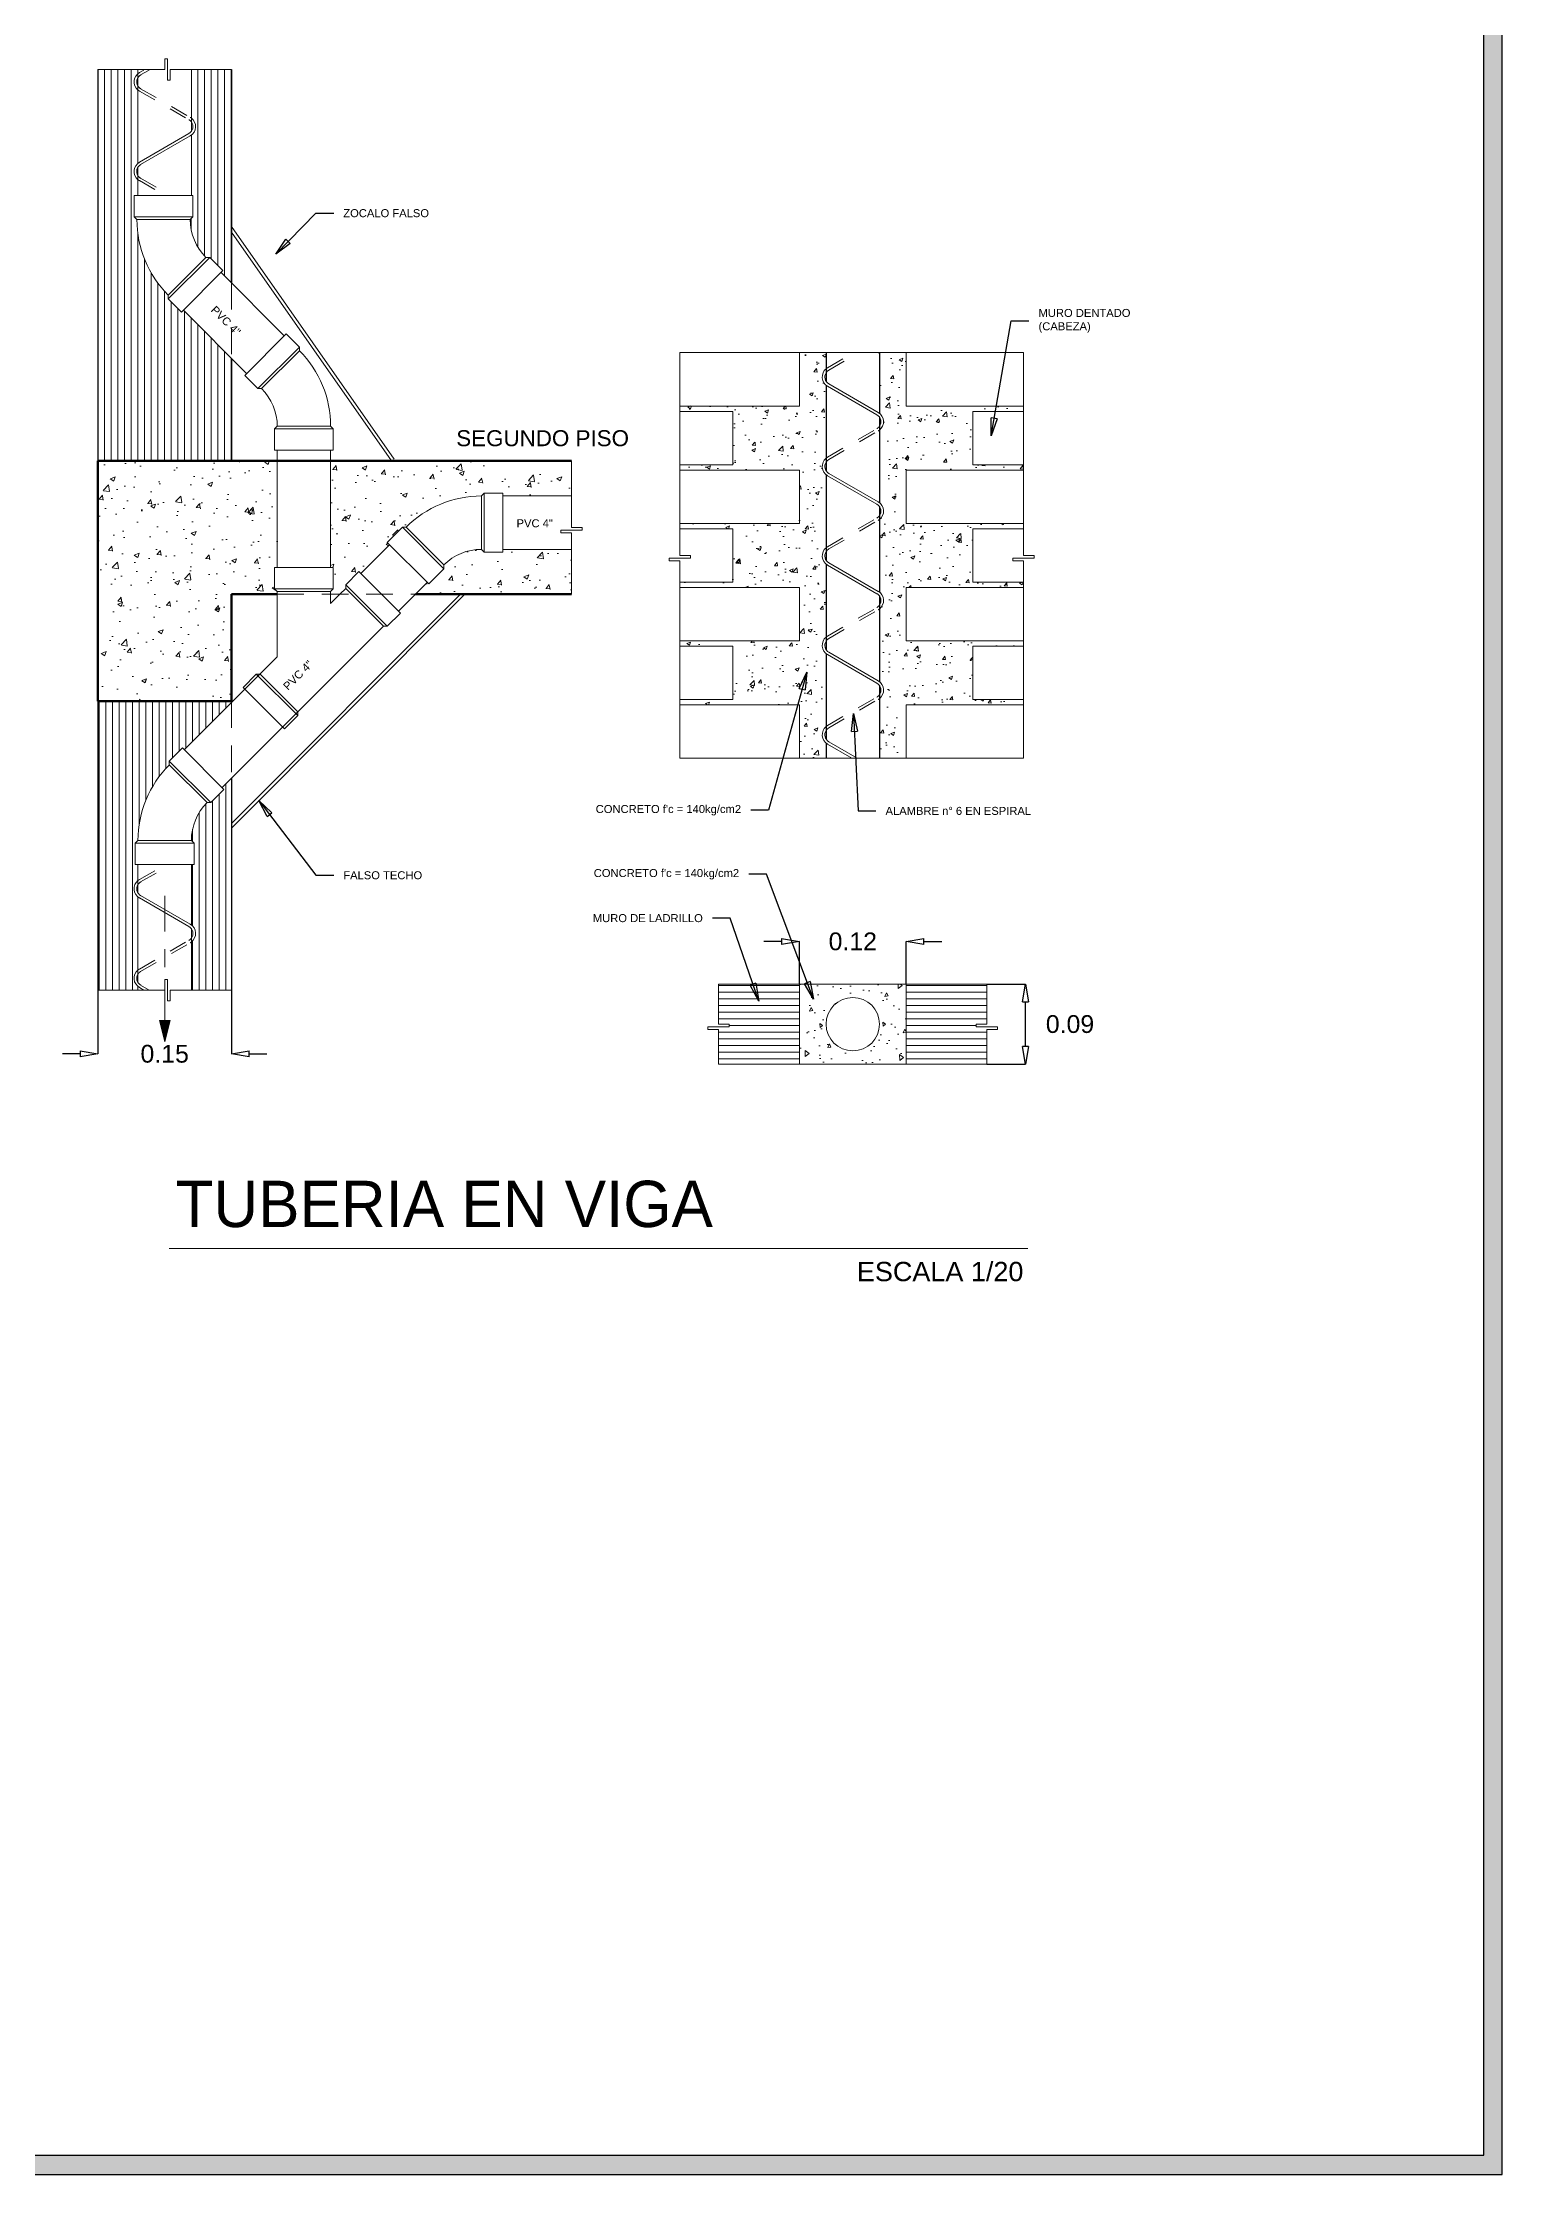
# Model space of a CAD drawing. Header units: metres. Extents: x 1996 to 3973, y 1777 to 3610.
# Drawn here: x 2076.71 to 2084.92, y 1776.78 to 1788.77 of the extents above; entities that cross this region are included whole.
import ezdxf
from ezdxf.enums import TextEntityAlignment as Align

# ---------------------------------------------------------------- set-up
doc = ezdxf.new("R2010")
doc.units = ezdxf.units.M
for name, pattern in [('TRAZO_Y_PUNTO2', [0.4, 0.2, -0.1, 0, -0.1]), ('TRAZOS1', [0.15, 0.1, -0.05]), ('TRAZOS2', [0.225, 0.15, -0.075])]:
    doc.linetypes.add(name, pattern=pattern)
doc.layers.add('CASCO', color=252, linetype='Continuous', lineweight=9)
doc.layers.add('TEX-CORTE', color=31, linetype='Continuous', lineweight=13)
doc.layers.add('TEXT', color=4, linetype='Continuous')
doc.layers.add('VIVIENDA1', color=7, linetype='Continuous')
doc.styles.add('A-1', font='swissel.ttf', dxfattribs={"height": 0.1})
doc.styles.add('A-2', font='swissel.ttf', dxfattribs={"height": 0.1})
doc.styles.add('HUGUITO', font='', dxfattribs={"height": 0.2})
doc.styles.add('S-1', font='swissel.ttf', dxfattribs={"height": 0.15})
doc.styles.get('HUGUITO').set_extended_font_data('HandelGotDBol')
doc.dimstyles.new('COT-1-D', dxfattribs={"dimtxt": 0.18, "dimasz": 0.1, "dimexe": 0, "dimexo": 0, "dimgap": 0.09, "dimtad": 0, "dimtih": 1, "dimtoh": 1, "dimzin": 0, "dimdsep": 46, "dimtxsty": 'A-1', "dimblk1": 'CLOSEDBLANK', "dimblk2": 'CLOSEDBLANK', "dimsah": 1, "dimcen": 0.09, "dimclrd": 256, "dimclre": 256, "dimclrt": 256, "dimadec": 0, "dimazin": 0, "dimtfac": 1, "dimtdec": 4, "dimtofl": 0, "dimtmove": 2, "dimatfit": 3, "dimldrblk": 'CLOSEDBLANK', "dimfxl": 1, "dimtolj": 1, "dimtzin": 0, "dimarcsym": 0})
pattern_1 = [(0, (1469.70885, 1570.16511), (0, 0.0375), [])]

# ---------------------------------------------------------------- blocks, each defined once
blk = doc.blocks.new('_ClosedBlank')
at = {"layer": 'TEXT', "color": 0, "lineweight": -2}
for p, q in [((-1, 0.17), (0, 0)), ((-1, 0.17), (-1, -0.17)), ((0, 0), (-1, -0.17))]:
    blk.add_line(p, q, dxfattribs=at)
blk = doc.blocks.new('*D111')
at = {"layer": 'CASCO', "lineweight": -2, "transparency": 16777216}
for p, q in [((2077.024, 1783.439), (2077.024, 1783.08)), ((2077.774, 1783.439), (2077.774, 1783.08)), ((2076.924, 1783.08), (2076.824, 1783.08)), ((2077.874, 1783.08), (2077.974, 1783.08))]:
    blk.add_line(p, q, dxfattribs=at)
at = {"layer": 'Defpoints', "color": 0, "transparency": 16777216}
for p in [(2077.024, 1783.439), (2077.774, 1783.439), (2077.774, 1783.08)]:
    blk.add_point(p, dxfattribs=at)
at = {"layer": 'CASCO', "lineweight": -2, "transparency": 16777216, "xscale": 0.1, "yscale": 0.1, "zscale": 0.1}
blk.add_blockref('_ClosedBlank', (2077.024, 1783.08), dxfattribs=at)
at = {"layer": 'CASCO', "lineweight": -2, "transparency": 16777216, "xscale": 0.1, "yscale": 0.1, "zscale": 0.1, "rotation": 180}
blk.add_blockref('_ClosedBlank', (2077.774, 1783.08), dxfattribs=at)
at = {"layer": 'CASCO', "transparency": 16777216, "insert": (2077.399, 1783.08), "char_height": 0.1, "attachment_point": 5, "style": 'A-1'}
blk.add_mtext('\\A1;0.15', dxfattribs=at)
blk = doc.blocks.new('*D112')
at = {"layer": 'CASCO', "lineweight": -2, "transparency": 16777216}
for p, q in [((2082.021, 1783.472), (2082.238, 1783.472)), ((2082.238, 1783.122), (2082.238, 1783.372)), ((2082.021, 1783.022), (2082.238, 1783.022))]:
    blk.add_line(p, q, dxfattribs=at)
at = {"layer": 'Defpoints', "color": 0, "transparency": 16777216}
for p in [(2082.021, 1783.472), (2082.238, 1783.472), (2082.021, 1783.022)]:
    blk.add_point(p, dxfattribs=at)
at = {"layer": 'CASCO', "lineweight": -2, "transparency": 16777216, "xscale": 0.1, "yscale": 0.1, "zscale": 0.1}
for p, rotation in [((2082.238, 1783.472), 90), ((2082.238, 1783.022), 270)]:
    blk.add_blockref('_ClosedBlank', p, dxfattribs=dict(at, rotation=rotation))
at = {"layer": 'CASCO', "transparency": 16777216, "insert": (2082.488, 1783.247), "char_height": 0.1, "attachment_point": 5, "style": 'A-1'}
blk.add_mtext('\\A1;0.09', dxfattribs=at)
blk = doc.blocks.new('*D110')
at = {"layer": 'CASCO', "lineweight": -2, "transparency": 16777216}
for p, q in [((2080.867, 1783.712), (2080.767, 1783.712)), ((2080.967, 1783.472), (2080.967, 1783.712)), ((2081.567, 1783.472), (2081.567, 1783.712)), ((2081.667, 1783.712), (2081.767, 1783.712))]:
    blk.add_line(p, q, dxfattribs=at)
at = {"layer": 'Defpoints', "color": 0, "transparency": 16777216}
for p in [(2081.567, 1783.712), (2080.967, 1783.472), (2081.567, 1783.472)]:
    blk.add_point(p, dxfattribs=at)
at = {"layer": 'CASCO', "lineweight": -2, "transparency": 16777216, "xscale": 0.1, "yscale": 0.1, "zscale": 0.1}
blk.add_blockref('_ClosedBlank', (2080.967, 1783.712), dxfattribs=at)
at = {"layer": 'CASCO', "lineweight": -2, "transparency": 16777216, "xscale": 0.1, "yscale": 0.1, "zscale": 0.1, "rotation": 180}
blk.add_blockref('_ClosedBlank', (2081.567, 1783.712), dxfattribs=at)
at = {"layer": 'CASCO', "transparency": 16777216, "insert": (2081.267, 1783.712), "char_height": 0.1, "attachment_point": 5, "style": 'A-1'}
blk.add_mtext('\\A1;0.12', dxfattribs=at)

msp = doc.modelspace()

# ---------------------------------------------------------------- hatches: boundary and pattern name
h = msp.add_hatch(color=6)
h.dxf.hatch_style = 1
h.set_gradient(color1=(255, 0, 255), color2=(255, 51, 255), one_color=1, tint=0.6, name='CYLINDER')
h.paths.add_polyline_path([(2084.918, 1776.779), (2084.918, 1805.399), (2044.852, 1805.399), (2044.852, 1776.779)])
h.paths.add_polyline_path([(2084.814, 1776.888), (2084.814, 1805.294), (2044.957, 1805.294), (2044.957, 1776.888)], flags=16)
at = {"layer": 'CASCO'}
h = msp.add_hatch(dxfattribs=at)
h.set_pattern_fill('_USER', color=3, scale=0.0375, angle=90, style=0, pattern_type=0)
h.set_pattern_definition([(90, (1613.86052, 1606.79999), (-0.0375, 2e-18), [])])
h.paths.add_polyline_path([(2077.249, 1788.499, -0.473296), (2077.249, 1788.592), (2077.249, 1788.612), (2077.249, 1788.616), (2077.024, 1788.616), (2077.024, 1786.414), (2077.774, 1786.414), (2077.774, 1786.991), (2077.504, 1787.261), (2077.493, 1787.251), (2077.419, 1787.325), (2077.419, 1787.346, -0.198912), (2077.243, 1787.771), (2077.228, 1787.786), (2077.228, 1787.906), (2077.243, 1787.906), (2077.249, 1787.906), (2077.249, 1787.996, -0.473296), (2077.249, 1788.089)])
h.paths.add_polyline_path([(2077.774, 1788.616), (2077.549, 1788.616), (2077.549, 1788.342, -0.495967), (2077.549, 1788.246), (2077.549, 1787.906), (2077.558, 1787.906), (2077.558, 1787.786), (2077.543, 1787.771, 0.198912), (2077.631, 1787.558), (2077.652, 1787.558), (2077.726, 1787.484), (2077.716, 1787.474), (2077.774, 1787.415)])
h = msp.add_hatch(dxfattribs=at)
h.set_pattern_fill('AR-CONC,_O', color=1, scale=0.03)
h.set_pattern_definition([(50, (2072.03785, 1778.37921), (0.215178, -0.0188256), [0.0225, -0.2475]), (355, (2072.03785, 1778.3792), (-0.0416254, 0.2256576), [0.018, -0.198]), (100.4514, (2072.05578, 1778.37764), (0.1735528, 0.206832), [0.019122, -0.2103426]), (46.1842, (2072.03785, 1778.4392), (0.3201723, -0.0496557), [0.03375, -0.37125]), (96.6356, (2072.06453, 1778.43507), (0.280399, 0.292235), [0.028683, -0.315514]), (351.1842, (2072.03785, 1778.4392), (0.2803986, 0.2922356), [0.027, -0.297]), (21, (2072.06785, 1778.42421), (0.179072, -0.1207857), [0.0225, -0.2475]), (326, (2072.06785, 1778.4242), (0.0729946, 0.217545), [0.018, -0.198]), (71.4514, (2072.08277, 1778.41414), (0.2520668, 0.096759), [0.019122, -0.2103426]), (37.5, (2072.03785, 1778.37921), (0.00364796, 0.09986816), [0, -0.1956, 0, -0.201, 0, -0.19875]), (7.5, (2072.03785, 1778.37921), (0.0789209, 0.1183235), [0, -0.1146, 0, -0.1911, 0, -0.07575]), (327.5, (2071.97095, 1778.37921), (0.16014673, -0.00676646), [0, -0.075, 0, -0.234, 0, -0.3105]), (317.5, (2071.94095, 1778.37921), (0.1749559, 0.0300315), [0, -0.0975, 0, -0.1554, 0, -0.2205])])
h.paths.add_polyline_path([(2080.967, 1786.363), (2080.967, 1786.063), (2080.295, 1786.063), (2080.295, 1786.033), (2080.592, 1786.033), (2080.592, 1785.733), (2080.295, 1785.733), (2080.295, 1785.703), (2080.967, 1785.703), (2080.967, 1785.403), (2080.295, 1785.403), (2080.295, 1785.373), (2080.592, 1785.373), (2080.592, 1785.073), (2080.295, 1785.073), (2080.295, 1785.043), (2080.967, 1785.043), (2080.967, 1784.743), (2081.117, 1784.743), (2081.117, 1784.828, -0.473296), (2081.117, 1784.92), (2081.117, 1785.331, -0.473296), (2081.117, 1785.423), (2081.117, 1785.834, -0.473296), (2081.117, 1785.926), (2081.117, 1786.337, -0.473296), (2081.117, 1786.429), (2081.117, 1786.84, -0.473296), (2081.117, 1786.933), (2081.117, 1787.023), (2080.967, 1787.023), (2080.967, 1786.723), (2080.295, 1786.723), (2080.295, 1786.693), (2080.592, 1786.693), (2080.592, 1786.393), (2080.295, 1786.393), (2080.295, 1786.363)])
h.paths.add_polyline_path([(2082.227, 1786.363), (2082.227, 1786.393), (2081.942, 1786.393), (2081.942, 1786.693), (2082.227, 1786.693), (2082.227, 1786.723), (2081.567, 1786.723), (2081.567, 1787.023), (2081.417, 1787.023), (2081.417, 1786.682, -0.495967), (2081.417, 1786.587), (2081.417, 1786.179, -0.495967), (2081.417, 1786.084), (2081.417, 1785.676, -0.495967), (2081.417, 1785.581), (2081.417, 1785.173, -0.495967), (2081.417, 1785.078), (2081.417, 1784.743), (2081.567, 1784.743), (2081.567, 1785.043), (2082.227, 1785.043), (2082.227, 1785.073), (2081.942, 1785.073), (2081.942, 1785.373), (2082.227, 1785.373), (2082.227, 1785.403), (2081.567, 1785.403), (2081.567, 1785.703), (2082.227, 1785.703), (2082.227, 1785.733), (2081.942, 1785.733), (2081.942, 1786.033), (2082.227, 1786.033), (2082.227, 1786.063), (2081.567, 1786.063), (2081.567, 1786.363)])
at = {"layer": 'CASCO', "linetype": 'Continuous'}
h = msp.add_hatch(dxfattribs=at)
h.set_pattern_fill('AR-CONC,_O', color=3, scale=0.0015)
h.set_pattern_definition([(50, (1470.50567, 1570.27321), (0.273277, -0.02390863), [0.028575, -0.314325]), (355, (1470.50567, 1570.27321), (-0.05286424, 0.28658496), [0.02286, -0.25146]), (100.451, (1470.52844, 1570.27122), (0.22041375, 0.26267503), [0.024285, -0.267135]), (46.1842, (1470.50567, 1570.3494), (0.40661856, -0.0630635), [0.0428625, -0.4714875]), (96.6356, (1470.53956, 1570.34416), (0.35610635, 0.37113833), [0.0364275, -0.4007025]), (351.184, (1470.50567, 1570.3494), (0.3561069, 0.37113768), [0.03429, -0.37719]), (21, (1470.54377, 1570.33036), (0.22742232, -0.15339828), [0.028575, -0.314325]), (326, (1470.54377, 1570.33036), (0.09270304, 0.27628195), [0.02286, -0.25146]), (71.4514, (1470.56272, 1570.31758), (0.32012474, 0.12288429), [0.024285, -0.267135]), (37.5, (1470.50567, 1570.27321), (0.004632905, 0.126832558), [0, -0.248412, 0, -0.25527, 0, -0.2524125]), (7.5, (1470.50567, 1570.27321), (0.100229494, 0.150270862), [0, -0.145542, 0, -0.242697, 0, -0.0962025]), (327.5, (1470.42071, 1570.27321), (0.203385893, -0.008593116), [0, -0.09525, 0, -0.29718, 0, -0.394335]), (317.5, (1470.3826, 1570.27321), (0.22219377, 0.038139737), [0, -0.123825, 0, -0.197358, 0, -0.280035])])
h.paths.add_polyline_path([(2078.032, 1786.414), (2077.024, 1786.414), (2077.024, 1785.064), (2077.774, 1785.064), (2077.774, 1785.664), (2078.032, 1785.664), (2078.032, 1785.679), (2078.017, 1785.694), (2078.017, 1785.814), (2078.032, 1785.814)])
h.paths.add_polyline_path([(2079.685, 1786.414), (2078.332, 1786.414), (2078.332, 1785.814), (2078.347, 1785.814), (2078.347, 1785.694), (2078.332, 1785.679), (2078.332, 1785.664), (2078.383, 1785.664), (2078.417, 1785.697), (2078.417, 1785.718), (2078.491, 1785.792), (2078.502, 1785.782), (2078.663, 1785.943), (2078.65, 1785.956), (2078.735, 1786.041), (2078.756, 1786.041, -0.198912), (2079.18, 1786.217), (2079.195, 1786.232), (2079.3, 1786.232), (2079.3, 1786.217), (2079.685, 1786.217)])
h.paths.add_polyline_path([(2079.685, 1785.917), (2079.3, 1785.917), (2079.3, 1785.902), (2079.195, 1785.902), (2079.18, 1785.917, 0.198912), (2078.968, 1785.829), (2078.968, 1785.807), (2078.883, 1785.723), (2078.875, 1785.731), (2078.808, 1785.664), (2079.685, 1785.664)])
at = {"layer": 'CASCO'}
h = msp.add_hatch(dxfattribs=at)
h.set_pattern_fill('_USER', color=3, scale=0.0375, angle=90, style=0, pattern_type=0)
h.set_pattern_definition([(90, (1470.50567, 1570.273214), (-0.0375, 2e-18), [])])
h.paths.add_polyline_path([(2077.425, 1784.705), (2077.425, 1784.726), (2077.499, 1784.8), (2077.509, 1784.79), (2077.774, 1785.054), (2077.774, 1785.064), (2077.024, 1785.064), (2077.024, 1783.439), (2077.249, 1783.439), (2077.249, 1783.459, -0.473296), (2077.249, 1783.552), (2077.249, 1783.962, -0.473296), (2077.249, 1784.055), (2077.249, 1784.145), (2077.234, 1784.145), (2077.234, 1784.265), (2077.249, 1784.28, -0.198912)])
h.paths.add_polyline_path([(2077.774, 1784.63), (2077.722, 1784.577), (2077.732, 1784.567), (2077.658, 1784.493), (2077.637, 1784.493, 0.198912), (2077.549, 1784.28), (2077.564, 1784.265), (2077.564, 1784.145), (2077.549, 1784.145), (2077.549, 1783.805, -0.495967), (2077.549, 1783.709), (2077.549, 1783.439), (2077.774, 1783.439)], flags=17)
h = msp.add_hatch(dxfattribs=at)
h.set_pattern_fill('_USER', color=2, scale=0.0375, style=0, pattern_type=0)
h.set_pattern_definition(pattern_1)
h.paths.add_polyline_path([(2080.967, 1783.472), (2080.512, 1783.472), (2080.512, 1783.247), (2080.572, 1783.247), (2080.572, 1783.232), (2080.452, 1783.232), (2080.452, 1783.217), (2080.512, 1783.217), (2080.512, 1783.022), (2080.967, 1783.022)])
h = msp.add_hatch(dxfattribs=at)
h.set_pattern_fill('AR-CONC', color=2, scale=0.03, angle=45, style=0)
h.set_pattern_definition([(95, (2055.6775, 1777.21195), (0.1654656, 0.1388421), [0.0225, -0.2475]), (40, (2055.6775, 1777.21195), (-0.1889977, 0.1301304), [0.018, -0.198]), (145.4514, (2055.6913, 1777.22352), (-0.0235318, 0.2689726), [0.019122, -0.2103426]), (91.1842, (2055.63508, 1777.25437), (0.261508, 0.191284), [0.03375, -0.37125]), (141.6356, (2055.65687, 1777.2703), (-0.0083697, 0.4049135), [0.028683, -0.315514]), (36.1842, (2055.63508, 1777.25437), (-0.00837, 0.4049135), [0.027, -0.297]), (66, (2055.6669, 1777.26498), (0.2120315, 0.0412147), [0.0225, -0.2475]), (11, (2055.6669, 1777.26498), (-0.1022126, 0.2054425), [0.018, -0.198]), (116.4514, (2055.68457, 1777.26841), (0.1098191, 0.2466572), [0.019122, -0.2103426]), (82.5, (2055.67751, 1777.21195), (-0.06803796, 0.07319695), [0, -0.1956, 0, -0.201, 0, -0.19875]), (52.5, (2055.67751, 1777.21195), (-0.0278619, 0.13947283), [0, -0.1146, 0, -0.1911, 0, -0.07575]), (12.5, (2055.6302, 1777.16464), (0.11802545, 0.10845623), [0, -0.075, 0, -0.234, 0, -0.3105]), (2.5, (2055.60899, 1777.14343), (0.102477, 0.14494794), [0, -0.0975, 0, -0.1554, 0, -0.2205])])
h.paths.add_polyline_path([(2081.567, 1783.472), (2080.967, 1783.472), (2080.967, 1783.022), (2081.567, 1783.022)])
h.paths.add_polyline_path([(2081.417, 1783.247, -1), (2081.117, 1783.247, -1)], flags=16)
h = msp.add_hatch(dxfattribs=at)
h.set_pattern_fill('_USER', color=2, scale=0.0375, style=0, pattern_type=0)
h.set_pattern_definition(pattern_1)
h.paths.add_polyline_path([(2081.567, 1783.022), (2082.021, 1783.022), (2082.021, 1783.217), (2082.081, 1783.217), (2082.081, 1783.232), (2081.961, 1783.232), (2081.961, 1783.247), (2082.021, 1783.247), (2082.021, 1783.472), (2081.567, 1783.472)])
at = {"layer": 'CASCO', "linetype": 'Continuous'}
msp.add_hatch(color=3, dxfattribs=at).paths.add_polyline_path([(2077.429, 1783.268), (2077.399, 1783.268), (2077.369, 1783.268), (2077.399, 1783.148)])

# ---------------------------------------------------------------- linework, layer by layer
at = {"layer": 'CASCO', "color": 3, "linetype": 'Continuous', "lineweight": 30}
for p, q in [((2077.024, 1788.616), (2077.024, 1786.414)), ((2077.774, 1788.616), (2077.774, 1787.415)), ((2077.774, 1786.991), (2077.774, 1786.414)), ((2077.024, 1785.064), (2077.024, 1783.439)), ((2077.774, 1784.63), (2077.774, 1783.439))]:
    msp.add_line(p, q, dxfattribs=at)
at = {"layer": 'CASCO', "color": 3, "linetype": 'Continuous'}
for p, q in [((2077.249, 1788.089), (2077.249, 1788.616)), ((2077.249, 1788.592), (2077.249, 1788.612)), ((2077.282, 1788.612), (2077.257, 1788.598)), ((2077.312, 1788.612), (2077.264, 1788.585)), ((2077.549, 1788.267), (2077.549, 1788.616)), ((2077.535, 1788.255), (2077.257, 1788.094)), ((2077.543, 1788.242), (2077.264, 1788.081)), ((2077.549, 1787.906), (2077.549, 1788.246)), ((2077.249, 1787.906), (2077.249, 1788.067)), ((2077.243, 1787.906), (2077.228, 1787.906)), ((2077.228, 1787.906), (2077.228, 1787.786)), ((2077.243, 1787.906), (2077.543, 1787.906)), ((2077.558, 1787.906), (2077.543, 1787.906)), ((2077.558, 1787.906), (2077.558, 1787.786)), ((2077.228, 1787.786), (2077.558, 1787.786)), ((2077.228, 1787.786), (2077.243, 1787.771)), ((2077.243, 1787.771), (2077.543, 1787.771)), ((2077.543, 1787.771), (2077.558, 1787.786)), ((2077.774, 1787.733), (2078.689, 1786.424)), ((2077.774, 1787.701), (2078.674, 1786.414)), ((2077.419, 1787.325), (2077.652, 1787.558)), ((2077.419, 1787.346), (2077.631, 1787.558)), ((2077.726, 1787.484), (2077.493, 1787.251)), ((2077.631, 1787.558), (2077.652, 1787.558)), ((2077.652, 1787.558), (2077.726, 1787.484)), ((2077.716, 1787.474), (2078.071, 1787.118)), ((2077.419, 1787.346), (2077.419, 1787.325)), ((2077.419, 1787.325), (2077.493, 1787.251)), ((2077.504, 1787.261), (2077.859, 1786.906)), ((2077.849, 1786.895), (2078.082, 1787.129)), ((2078.156, 1787.054), (2078.082, 1787.129)), ((2078.156, 1787.054), (2077.923, 1786.821)), ((2078.156, 1787.033), (2077.944, 1786.821)), ((2078.156, 1787.033), (2078.156, 1787.054)), ((2077.923, 1786.821), (2077.849, 1786.895)), ((2077.944, 1786.821), (2077.923, 1786.821)), ((2078.032, 1786.609), (2078.017, 1786.594)), ((2078.347, 1786.594), (2078.017, 1786.594)), ((2078.017, 1786.474), (2078.017, 1786.594)), ((2078.332, 1786.609), (2078.032, 1786.609)), ((2078.347, 1786.594), (2078.332, 1786.609)), ((2078.347, 1786.474), (2078.347, 1786.594)), ((2078.017, 1786.474), (2078.347, 1786.474)), ((2078.032, 1785.814), (2078.032, 1786.474)), ((2078.332, 1785.814), (2078.332, 1786.474)), ((2079.18, 1786.217), (2079.195, 1786.232)), ((2079.18, 1786.217), (2079.18, 1785.917)), ((2079.195, 1786.232), (2079.3, 1786.232)), ((2079.195, 1786.232), (2079.195, 1785.902)), ((2079.3, 1785.902), (2079.3, 1786.232)), ((2079.685, 1786.217), (2079.3, 1786.217)), ((2078.663, 1785.943), (2078.502, 1785.782)), ((2078.65, 1785.956), (2078.735, 1786.041)), ((2078.65, 1785.956), (2078.883, 1785.723)), ((2078.735, 1786.041), (2078.968, 1785.807)), ((2078.756, 1786.041), (2078.968, 1785.829)), ((2078.017, 1785.814), (2078.347, 1785.814)), ((2078.017, 1785.814), (2078.017, 1785.694)), ((2078.347, 1785.814), (2078.347, 1785.694)), ((2078.883, 1785.723), (2078.968, 1785.807)), ((2078.968, 1785.829), (2078.968, 1785.807)), ((2079.18, 1785.917), (2079.195, 1785.902)), ((2079.195, 1785.902), (2079.3, 1785.902)), ((2079.685, 1785.917), (2079.3, 1785.917)), ((2078.347, 1785.694), (2078.017, 1785.694)), ((2078.032, 1785.679), (2078.017, 1785.694)), ((2078.347, 1785.694), (2078.332, 1785.679)), ((2078.417, 1785.697), (2078.383, 1785.664)), ((2078.417, 1785.718), (2078.491, 1785.792)), ((2078.417, 1785.697), (2078.417, 1785.718)), ((2078.65, 1785.485), (2078.417, 1785.718)), ((2078.629, 1785.485), (2078.417, 1785.697)), ((2078.491, 1785.792), (2078.724, 1785.559)), ((2078.875, 1785.731), (2078.808, 1785.664)), ((2077.774, 1784.376), (2079.062, 1785.664)), ((2077.774, 1784.35), (2079.087, 1785.664)), ((2078.332, 1785.679), (2078.032, 1785.679)), ((2078.032, 1785.312), (2078.032, 1785.679)), ((2078.332, 1785.612), (2078.332, 1785.679)), ((2078.383, 1785.664), (2078.332, 1785.612)), ((2078.808, 1785.664), (2078.714, 1785.57)), ((2078.629, 1785.485), (2077.722, 1784.577)), ((2078.629, 1785.485), (2078.65, 1785.485)), ((2078.65, 1785.485), (2078.724, 1785.559)), ((2078.032, 1785.312), (2077.509, 1784.79)), ((2077.914, 1785.216), (2077.84, 1785.141)), ((2077.935, 1785.216), (2077.914, 1785.216)), ((2078.148, 1784.982), (2077.914, 1785.216)), ((2078.148, 1785.003), (2077.935, 1785.216)), ((2077.84, 1785.141), (2078.073, 1784.908)), ((2078.148, 1784.982), (2078.073, 1784.908)), ((2078.148, 1785.003), (2078.148, 1784.982)), ((2077.425, 1784.726), (2077.499, 1784.8)), ((2077.425, 1784.705), (2077.425, 1784.726)), ((2077.425, 1784.726), (2077.658, 1784.493)), ((2077.732, 1784.567), (2077.499, 1784.8)), ((2077.425, 1784.705), (2077.637, 1784.493)), ((2077.637, 1784.493), (2077.658, 1784.493)), ((2077.658, 1784.493), (2077.732, 1784.567)), ((2077.234, 1784.265), (2077.249, 1784.28)), ((2077.234, 1784.265), (2077.564, 1784.265)), ((2077.234, 1784.145), (2077.234, 1784.265)), ((2077.249, 1784.28), (2077.549, 1784.28)), ((2077.549, 1784.28), (2077.564, 1784.265)), ((2077.564, 1784.145), (2077.564, 1784.265)), ((2077.249, 1784.145), (2077.234, 1784.145)), ((2077.249, 1784.145), (2077.549, 1784.145)), ((2077.249, 1784.145), (2077.249, 1783.984)), ((2077.564, 1784.145), (2077.549, 1784.145)), ((2077.549, 1784.145), (2077.549, 1783.805)), ((2077.249, 1783.962), (2077.249, 1783.481)), ((2077.535, 1783.796), (2077.257, 1783.957)), ((2077.543, 1783.809), (2077.264, 1783.97)), ((2077.549, 1783.784), (2077.549, 1783.439)), ((2077.249, 1783.459), (2077.249, 1783.439)), ((2077.282, 1783.439), (2077.257, 1783.453)), ((2077.312, 1783.439), (2077.264, 1783.466)), ((2077.399, 1783.268), (2077.369, 1783.268)), ((2077.369, 1783.268), (2077.399, 1783.148)), ((2077.399, 1783.268), (2077.429, 1783.268)), ((2077.399, 1783.148), (2077.429, 1783.268))]:
    msp.add_line(p, q, dxfattribs=at)
at = {"layer": 'CASCO', "color": 3, "linetype": 'TRAZOS1'}
for p, q in [((2077.257, 1788.494), (2077.535, 1788.333)), ((2077.264, 1788.507), (2077.543, 1788.346)), ((2077.257, 1787.991), (2077.404, 1787.906)), ((2077.264, 1788.004), (2077.434, 1787.906)), ((2078.735, 1786.041), (2078.756, 1786.041)), ((2077.257, 1784.06), (2077.404, 1784.145)), ((2077.264, 1784.047), (2077.434, 1784.145)), ((2077.257, 1783.557), (2077.535, 1783.718)), ((2077.264, 1783.544), (2077.543, 1783.705))]:
    msp.add_line(p, q, dxfattribs=at)
at = {"layer": 'CASCO', "color": 3, "linetype": 'TRAZOS2'}
for p, q in [((2077.774, 1787.415), (2077.774, 1786.991)), ((2078.032, 1785.664), (2078.808, 1785.664)), ((2077.774, 1785.064), (2077.774, 1784.63))]:
    msp.add_line(p, q, dxfattribs=at)
at = {"layer": 'CASCO', "color": 1, "linetype": 'Continuous'}
for p, q in [((2080.295, 1787.023), (2080.967, 1787.023)), ((2080.967, 1787.023), (2080.967, 1786.723)), ((2080.967, 1787.023), (2081.567, 1787.023)), ((2082.227, 1787.023), (2081.567, 1787.023)), ((2081.567, 1787.023), (2081.567, 1786.723)), ((2081.403, 1786.674), (2081.125, 1786.834)), ((2081.41, 1786.687), (2081.132, 1786.847)), ((2080.967, 1786.723), (2080.295, 1786.723)), ((2080.295, 1786.693), (2080.592, 1786.693)), ((2080.592, 1786.693), (2080.592, 1786.393)), ((2081.567, 1786.723), (2082.227, 1786.723)), ((2081.942, 1786.693), (2081.942, 1786.393)), ((2082.227, 1786.693), (2081.942, 1786.693)), ((2080.592, 1786.393), (2080.295, 1786.393)), ((2080.295, 1786.363), (2080.967, 1786.363)), ((2080.967, 1786.363), (2080.967, 1786.063)), ((2081.403, 1786.171), (2081.125, 1786.331)), ((2081.41, 1786.184), (2081.132, 1786.344)), ((2081.567, 1786.363), (2081.567, 1786.063)), ((2082.227, 1786.363), (2081.567, 1786.363)), ((2081.942, 1786.393), (2082.227, 1786.393)), ((2080.967, 1786.063), (2080.295, 1786.063)), ((2081.567, 1786.063), (2082.227, 1786.063)), ((2080.295, 1786.033), (2080.592, 1786.033)), ((2080.592, 1786.033), (2080.592, 1785.733)), ((2082.227, 1786.033), (2081.942, 1786.033)), ((2081.942, 1786.033), (2081.942, 1785.733)), ((2081.403, 1785.667), (2081.125, 1785.828)), ((2081.41, 1785.68), (2081.132, 1785.841)), ((2080.592, 1785.733), (2080.295, 1785.733)), ((2080.295, 1785.703), (2080.967, 1785.703)), ((2080.967, 1785.703), (2080.967, 1785.403)), ((2081.567, 1785.703), (2081.567, 1785.403)), ((2082.227, 1785.703), (2081.567, 1785.703)), ((2081.942, 1785.733), (2082.227, 1785.733)), ((2080.967, 1785.403), (2080.295, 1785.403)), ((2080.295, 1785.373), (2080.592, 1785.373)), ((2080.592, 1785.373), (2080.592, 1785.073)), ((2081.403, 1785.164), (2081.125, 1785.325)), ((2081.41, 1785.177), (2081.132, 1785.338)), ((2081.567, 1785.403), (2082.227, 1785.403)), ((2081.942, 1785.373), (2081.942, 1785.073)), ((2082.227, 1785.373), (2081.942, 1785.373)), ((2080.592, 1785.073), (2080.295, 1785.073)), ((2080.295, 1785.043), (2080.967, 1785.043)), ((2080.967, 1785.043), (2080.967, 1784.743)), ((2081.567, 1785.043), (2081.567, 1784.743)), ((2082.227, 1785.043), (2081.567, 1785.043)), ((2081.942, 1785.073), (2082.227, 1785.073)), ((2080.967, 1784.743), (2080.295, 1784.743)), ((2080.967, 1784.743), (2081.567, 1784.743)), ((2081.261, 1784.743), (2081.125, 1784.822)), ((2081.291, 1784.743), (2081.132, 1784.835)), ((2081.567, 1784.743), (2082.227, 1784.743))]:
    msp.add_line(p, q, dxfattribs=at)
at = {"layer": 'CASCO', "color": 1, "linetype": 'Continuous', "lineweight": 25}
for p, q in [((2081.117, 1787.023), (2081.117, 1786.862)), ((2081.417, 1787.023), (2081.417, 1786.682)), ((2081.117, 1786.84), (2081.117, 1786.359)), ((2081.417, 1786.661), (2081.417, 1786.179)), ((2081.117, 1786.337), (2081.117, 1785.856)), ((2081.417, 1786.158), (2081.417, 1785.676)), ((2081.117, 1785.834), (2081.117, 1785.353)), ((2081.417, 1785.655), (2081.417, 1785.173)), ((2081.117, 1785.331), (2081.117, 1784.85)), ((2081.417, 1785.152), (2081.417, 1784.743)), ((2081.117, 1784.828), (2081.117, 1784.743))]:
    msp.add_line(p, q, dxfattribs=at)
at = {"layer": 'CASCO', "color": 1, "linetype": 'TRAZOS1'}
for p, q in [((2081.125, 1786.938), (2081.272, 1787.023)), ((2081.132, 1786.925), (2081.302, 1787.023)), ((2081.125, 1786.435), (2081.403, 1786.596)), ((2081.132, 1786.422), (2081.41, 1786.583)), ((2081.125, 1785.932), (2081.403, 1786.093)), ((2081.132, 1785.919), (2081.41, 1786.08)), ((2081.125, 1785.429), (2081.403, 1785.59)), ((2081.132, 1785.416), (2081.41, 1785.577)), ((2081.125, 1784.926), (2081.403, 1785.087)), ((2081.132, 1784.913), (2081.41, 1785.074))]:
    msp.add_line(p, q, dxfattribs=at)
at = {"layer": 'CASCO', "color": 3, "linetype": 'Continuous', "lineweight": 50}
for p, q in [((2077.024, 1786.414), (2077.024, 1785.064)), ((2079.685, 1786.414), (2077.024, 1786.414)), ((2078.032, 1785.664), (2077.774, 1785.664)), ((2077.774, 1785.664), (2077.774, 1785.064)), ((2079.685, 1785.664), (2078.808, 1785.664)), ((2077.774, 1785.064), (2077.024, 1785.064))]:
    msp.add_line(p, q, dxfattribs=at)
at = {"layer": 'CASCO', "color": 3, "linetype": 'TRAZO_Y_PUNTO2'}
msp.add_line((2077.399, 1783.268), (2077.399, 1783.972), dxfattribs=at)
at = {"layer": 'CASCO', "color": 2}
for p, q in [((2080.967, 1783.472), (2080.512, 1783.472)), ((2080.967, 1783.022), (2080.967, 1783.472)), ((2080.967, 1783.472), (2081.567, 1783.472)), ((2081.567, 1783.472), (2082.021, 1783.472)), ((2081.567, 1783.022), (2081.567, 1783.472)), ((2081.567, 1783.472), (2081.567, 1783.022)), ((2080.967, 1783.022), (2080.512, 1783.022)), ((2081.567, 1783.022), (2080.967, 1783.022)), ((2081.567, 1783.022), (2082.021, 1783.022))]:
    msp.add_line(p, q, dxfattribs=at)
at = {"layer": 'CASCO', "color": 3, "linetype": 'Continuous'}
for points in [[(2077.024, 1788.616), (2077.399, 1788.616), (2077.399, 1788.676), (2077.414, 1788.676), (2077.414, 1788.556), (2077.429, 1788.556), (2077.429, 1788.616), (2077.774, 1788.616)], [(2077.024, 1783.439), (2077.399, 1783.439), (2077.399, 1783.499), (2077.414, 1783.499), (2077.414, 1783.379), (2077.429, 1783.379), (2077.429, 1783.439), (2077.774, 1783.439)]]:
    msp.add_lwpolyline(points, dxfattribs=at)
at = {"layer": 'CASCO', "color": 1, "linetype": 'Continuous'}
for points in [[(2080.295, 1787.023), (2080.295, 1785.883), (2080.355, 1785.883), (2080.355, 1785.868), (2080.235, 1785.868), (2080.235, 1785.853), (2080.295, 1785.853), (2080.295, 1784.743)], [(2082.227, 1787.023), (2082.227, 1785.883), (2082.287, 1785.883), (2082.287, 1785.868), (2082.167, 1785.868), (2082.167, 1785.853), (2082.227, 1785.853), (2082.227, 1784.743)]]:
    msp.add_lwpolyline(points, dxfattribs=at)
at = {"layer": 'CASCO', "linetype": 'Continuous'}
msp.add_lwpolyline([(2079.685, 1786.414), (2079.685, 1786.039), (2079.745, 1786.039), (2079.745, 1786.024), (2079.625, 1786.024), (2079.625, 1786.009), (2079.685, 1786.009), (2079.685, 1785.664)], dxfattribs=at)
at = {"layer": 'CASCO', "color": 2}
for points in [[(2080.512, 1783.472), (2080.512, 1783.247), (2080.572, 1783.247), (2080.572, 1783.232), (2080.452, 1783.232), (2080.452, 1783.217), (2080.512, 1783.217), (2080.512, 1783.022)], [(2082.021, 1783.472), (2082.021, 1783.247), (2081.961, 1783.247), (2081.961, 1783.232), (2082.081, 1783.232), (2082.081, 1783.217), (2082.021, 1783.217), (2082.021, 1783.022)]]:
    msp.add_lwpolyline(points, dxfattribs=at)
msp.add_circle((2081.267, 1783.247), 0.15, dxfattribs=at)
at = {"layer": 'CASCO', "color": 3, "linetype": 'Continuous'}
for centre, radius, start, end in [((2077.287, 1788.546), 0.06, 120, 230.656), ((2077.287, 1788.546), 0.045, 120, 212.296), ((2077.513, 1788.294), 0.045, 300, 36.2081), ((2077.513, 1788.294), 0.06, 300, 52.7598), ((2077.287, 1788.042), 0.06, 120, 230.656), ((2077.287, 1788.042), 0.045, 120, 212.296), ((2077.843, 1787.771), 0.6, 180, 225), ((2077.843, 1787.771), 0.3, 180, 225), ((2077.732, 1786.609), 0.6, 0, 45), ((2077.732, 1786.609), 0.3, 0, 45), ((2079.18, 1785.617), 0.6, 90, 135), ((2079.18, 1785.617), 0.3, 90, 135), ((2077.849, 1784.28), 0.6, 135, 180), ((2077.849, 1784.28), 0.3, 135, 180), ((2077.287, 1784.008), 0.06, 129.344, 240), ((2077.287, 1784.008), 0.045, 147.704, 240), ((2077.513, 1783.757), 0.045, 323.7919, 60), ((2077.513, 1783.757), 0.06, 307.2402, 60), ((2077.287, 1783.505), 0.06, 129.344, 240), ((2077.287, 1783.505), 0.045, 147.704, 240)]:
    msp.add_arc(centre, radius, start, end, dxfattribs=at)
at = {"layer": 'CASCO', "color": 3, "linetype": 'TRAZOS1'}
for centre, radius, start, end in [((2077.287, 1788.546), 0.045, 212.296, 240), ((2077.287, 1788.546), 0.06, 230.656, 240), ((2077.513, 1788.294), 0.045, 36.2081, 60), ((2077.513, 1788.294), 0.06, 52.7598, 60), ((2077.287, 1788.042), 0.045, 212.296, 240), ((2077.287, 1788.042), 0.06, 230.656, 240), ((2077.287, 1784.008), 0.06, 120, 129.344), ((2077.287, 1784.008), 0.045, 120, 147.704), ((2077.513, 1783.757), 0.045, 300, 323.7919), ((2077.513, 1783.757), 0.06, 300, 307.2402), ((2077.287, 1783.505), 0.06, 120, 129.344), ((2077.287, 1783.505), 0.045, 120, 147.704)]:
    msp.add_arc(centre, radius, start, end, dxfattribs=at)
at = {"layer": 'CASCO', "color": 1, "linetype": 'Continuous'}
for centre, radius, start, end in [((2081.155, 1786.886), 0.06, 129.344, 240), ((2081.155, 1786.886), 0.045, 147.704, 240), ((2081.38, 1786.635), 0.045, 323.7919, 60), ((2081.38, 1786.635), 0.06, 307.2402, 60), ((2081.155, 1786.383), 0.06, 129.344, 240), ((2081.155, 1786.383), 0.045, 147.704, 240), ((2081.38, 1786.132), 0.045, 323.7919, 60), ((2081.38, 1786.132), 0.06, 307.2402, 60), ((2081.38, 1786.132), 0.045, 300, 323.7919), ((2081.38, 1786.132), 0.06, 300, 307.2402), ((2081.155, 1785.88), 0.06, 129.344, 240), ((2081.155, 1785.88), 0.06, 120, 129.344), ((2081.155, 1785.88), 0.045, 147.704, 240), ((2081.155, 1785.88), 0.045, 120, 147.704), ((2081.38, 1785.629), 0.045, 323.7919, 60), ((2081.38, 1785.629), 0.06, 307.2402, 60), ((2081.155, 1785.377), 0.06, 129.344, 240), ((2081.155, 1785.377), 0.045, 147.704, 240), ((2081.38, 1785.125), 0.045, 323.7919, 60), ((2081.38, 1785.125), 0.06, 307.2402, 60), ((2081.155, 1784.874), 0.06, 129.344, 240), ((2081.155, 1784.874), 0.045, 147.704, 240)]:
    msp.add_arc(centre, radius, start, end, dxfattribs=at)
at = {"layer": 'CASCO', "color": 1, "linetype": 'TRAZOS1'}
for centre, radius, start, end in [((2081.155, 1786.886), 0.06, 120, 129.344), ((2081.155, 1786.886), 0.045, 120, 147.704), ((2081.38, 1786.635), 0.045, 300, 323.7919), ((2081.38, 1786.635), 0.06, 300, 307.2402), ((2081.155, 1786.383), 0.06, 120, 129.344), ((2081.155, 1786.383), 0.045, 120, 147.704), ((2081.38, 1785.629), 0.045, 300, 323.7919), ((2081.38, 1785.629), 0.06, 300, 307.2402), ((2081.155, 1785.377), 0.06, 120, 129.344), ((2081.155, 1785.377), 0.045, 120, 147.704), ((2081.38, 1785.125), 0.045, 300, 323.7919), ((2081.38, 1785.125), 0.06, 300, 307.2402), ((2081.155, 1784.874), 0.06, 120, 129.344), ((2081.155, 1784.874), 0.045, 120, 147.704)]:
    msp.add_arc(centre, radius, start, end, dxfattribs=at)
at = {"layer": 'TEX-CORTE'}
msp.add_line((2077.424, 1781.986), (2082.25, 1781.986), dxfattribs=at)
at = {"layer": 'VIVIENDA1', "color": 6, "linetype": 'ByBlock', "lineweight": 30}
for points in [[(2084.918, 1776.779), (2084.918, 1805.399), (2044.852, 1805.399), (2044.852, 1776.779)], [(2084.814, 1776.888), (2084.814, 1805.294), (2044.957, 1805.294), (2044.957, 1776.888)]]:
    msp.add_lwpolyline(points, close=True, dxfattribs=at)

# ---------------------------------------------------------------- texts
at = {"layer": 'CASCO', "color": 3, "linetype": 'Continuous', "style": 'A-1'}
for rotation, p in [(315, (2077.655, 1787.259)), (360, (2079.377, 1786.041)), (45, (2078.092, 1785.121))]:
    msp.add_text('PVC 4"', height=0.045, rotation=rotation, dxfattribs=at).set_placement(p)
at = {"layer": 'CASCO', "color": 3, "linetype": 'Continuous', "style": 'S-1'}
msp.add_text('SEGUNDO PISO', height=0.09, dxfattribs=at).set_placement((2079.038, 1786.497))
at = {"layer": 'CASCO', "color": 3, "linetype": 'Continuous', "char_height": 0.045, "attachment_point": 4, "style": 'A-1'}
for s, insert in [('ZOCALO FALSO', (2078.403, 1787.807)), ('\\A1;FALSO TECHO', (2078.403, 1784.084))]:
    msp.add_mtext(s, dxfattribs=dict(at, insert=insert))
at = {"layer": 'CASCO', "color": 1, "linetype": 'Continuous', "insert": (2082.311, 1787.202), "char_height": 0.045, "attachment_point": 4, "style": 'A-1'}
msp.add_mtext('MURO DENTADO\\P(CABEZA)', dxfattribs=at)
at = {"layer": 'CASCO', "linetype": 'Continuous', "char_height": 0.045, "style": 'A-1'}
for s, insert, attachment_point in [("\\A1;CONCRETO f'c = 140kg/cm2", (2080.639, 1784.45), 6), ('ALAMBRE n° 6 EN ESPIRAL', (2081.451, 1784.446), 4)]:
    msp.add_mtext(s, dxfattribs=dict(at, insert=insert, attachment_point=attachment_point))
at = {"layer": 'CASCO', "color": 2, "char_height": 0.045, "attachment_point": 6, "style": 'A-1'}
for s, insert in [("\\A1;CONCRETO f'c = 140kg/cm2", (2080.628, 1784.09)), ('\\A1;MURO DE LADRILLO', (2080.424, 1783.843))]:
    msp.add_mtext(s, dxfattribs=dict(at, insert=insert))
at = {"layer": 'TEX-CORTE', "style": 'HUGUITO'}
msp.add_text('TUBERIA EN VIGA', height=0.26057, dxfattribs=at).set_placement((2077.46, 1782.106))
at = {"layer": 'TEX-CORTE', "style": 'A-2'}
msp.add_text('ESCALA 1/20', height=0.10861, dxfattribs=at).set_placement((2081.758, 1781.856), align=Align.MIDDLE_CENTER)

# ---------------------------------------------------------------- dimensions: what is measured, and where the dimension line sits
at = {"layer": 'CASCO', "color": 2}
for base, p1, p2, angle, picture, middle in [((2081.567, 1783.712), (2080.967, 1783.472), (2081.567, 1783.472), 180, '*D110', (2081.267, 1783.712)), ((2082.238, 1783.472), (2082.021, 1783.022), (2082.021, 1783.472), 90, '*D112', (2082.488, 1783.247))]:
    dim = msp.add_linear_dim(base=base, p1=p1, p2=p2, angle=angle, dimstyle='COT-1-D', override={"dimlfac": 0.2}, dxfattribs=at)
    dim.commit()
    dim.dimension.update_dxf_attribs({"geometry": picture, "text_midpoint": middle})
at = {"layer": 'CASCO', "color": 3}
dim = msp.add_linear_dim(base=(2077.774, 1783.08), p1=(2077.024, 1783.439), p2=(2077.774, 1783.439), dimstyle='COT-1-D', override={"dimlfac": 0.2}, dxfattribs=at)
dim.commit()
dim.dimension.update_dxf_attribs({"geometry": '*D111', "text_midpoint": (2077.399, 1783.08)})

# ---------------------------------------------------------------- leaders
at = {"layer": 'CASCO', "color": 3, "linetype": 'Continuous', "annotation_type": 0, "has_hookline": 1, "hookline_direction": 0}
for points in [[(2078.023, 1787.577), (2078.249, 1787.807), (2078.349, 1787.807)], [(2077.928, 1784.505), (2078.249, 1784.084), (2078.349, 1784.084)]]:
    msp.add_leader(points, dimstyle='COT-1-D', dxfattribs=at)
at = {"layer": 'CASCO', "color": 1, "linetype": 'Continuous', "annotation_type": 0, "has_hookline": 1}
for points, hookline_direction in [([(2082.044, 1786.555), (2082.157, 1787.202), (2082.257, 1787.202)], 0), ([(2081.009, 1785.227), (2080.793, 1784.45), (2080.693, 1784.45)], 1), ([(2081.271, 1784.993), (2081.297, 1784.446), (2081.397, 1784.446)], 0)]:
    msp.add_leader(points, dimstyle='COT-1-D', dxfattribs=dict(at, hookline_direction=hookline_direction))
at = {"layer": 'CASCO', "color": 2, "annotation_type": 0, "has_hookline": 1, "hookline_direction": 1}
for points in [[(2081.047, 1783.387), (2080.782, 1784.09), (2080.682, 1784.09)], [(2080.739, 1783.377), (2080.578, 1783.843), (2080.478, 1783.843)]]:
    msp.add_leader(points, dimstyle='COT-1-D', dxfattribs=at)

doc.saveas('drawing.dxf')
